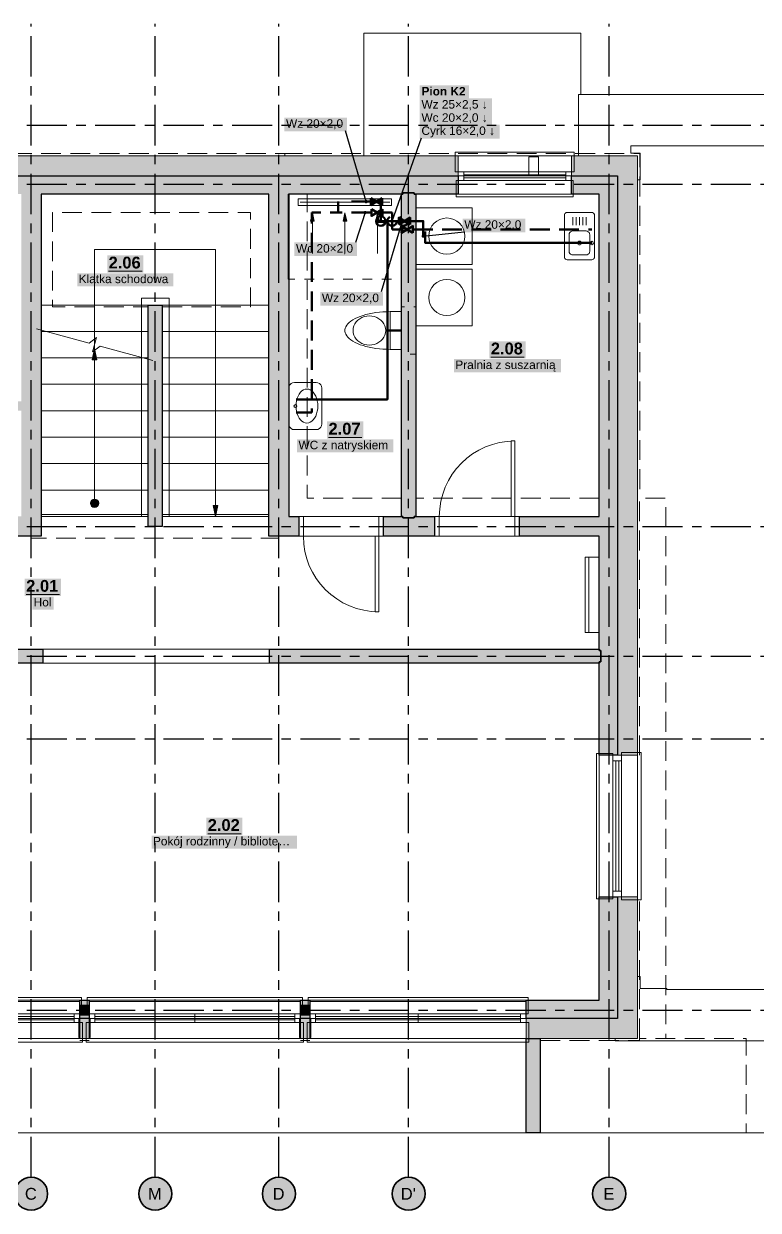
# Model space of a CAD drawing. Header units: metres. Extents: x -3.2 to 60.6, y -2.1 to 10.4.
# Drawn here: x 5.8 to 13.58, y -2.12 to 10.45 of the extents above; entities that cross this region are included whole.
import ezdxf

# ---------------------------------------------------------------- set-up
doc = ezdxf.new("R2010")
doc.units = ezdxf.units.M
for name, pattern in [('KRESKOWA', [5.25, 4.2, -1.05]), ('KRESKOWA_DROBNA', [3.15, 2.1, -1.05]), ('PUNKTOWA', [10.5, 8.4, -1.05, 0, -1.05]), ('PUNKTOWA_KROTKA', [6.3, 4.2, -1.05, 0, -1.05])]:
    doc.linetypes.add(name, pattern=pattern)
doc.layers.add('A-MASKA', color=7, linetype='Continuous', lineweight=18)
doc.layers.add('S-OPISY', color=2, linetype='Continuous', lineweight=25)
for name, color, linetype, lineweight, true_color in [('I-OSIE', 8, 'PUNKTOWA', 18, 0x7a7a7a), ('I-PODKLAD', 8, 'Continuous', 18, 0x9a9a9a), ('I-PODKLAD-SCIANY', 8, 'Continuous', 25, 0x6e6e6e), ('I-PODKLAD-WYPELN', 254, 'Continuous', 18, 0xe6e6e6), ('I-POMIESZCZENIA', 8, 'Continuous', 25, 0x4a4a4a), ('S-CWU', 1, 'KRESKOWA', 35, 0xd00000), ('S-CYRK', 6, 'PUNKTOWA_KROTKA', 25, 0xb000b0), ('S-URZADZENIA', 2, 'Continuous', 35, 0x303030), ('S-WODA', 5, 'Continuous', 35, 0x0050c8)]:
    doc.layers.add(name, color=color, linetype=linetype, lineweight=lineweight, true_color=true_color)
doc.styles.add('PL_ARIAL', font='arial.ttf')
doc.styles.add('PL_ARIAL_B', font='arialbd.ttf')

msp = doc.modelspace()

# ---------------------------------------------------------------- hatches: boundary and pattern name
at = {"layer": 'A-MASKA', "true_color": 0xffffff}
for points in [[(9.993, 9.653), (10.515, 9.653), (10.515, 9.798), (9.993, 9.798)], [(9.993, 9.513), (10.759, 9.513), (10.759, 9.658), (9.993, 9.658)], [(8.559, 9.31), (9.223, 9.31), (9.223, 9.455), (8.559, 9.455)], [(9.993, 9.374), (10.759, 9.374), (10.759, 9.519), (9.993, 9.519)], [(9.993, 9.234), (10.839, 9.234), (10.839, 9.379), (9.993, 9.379)], [(10.447, 8.241), (11.111, 8.241), (11.111, 8.386), (10.447, 8.386)], [(8.665, 7.988), (9.329, 7.988), (9.329, 8.133), (8.665, 8.133)], [(6.681, 7.814), (7.065, 7.814), (7.065, 7.997), (6.681, 7.997)], [(6.364, 7.668), (7.382, 7.668), (7.382, 7.807), (6.364, 7.807)], [(8.939, 7.463), (9.603, 7.463), (9.603, 7.608), (8.939, 7.608)], [(10.731, 6.904), (11.114, 6.904), (11.114, 7.087), (10.731, 7.087)], [(10.355, 6.758), (11.49, 6.758), (11.49, 6.897), (10.355, 6.897)], [(9.011, 6.054), (9.394, 6.054), (9.394, 6.237), (9.011, 6.237)], [(8.693, 5.908), (9.712, 5.908), (9.712, 6.048), (8.693, 6.048)], [(5.808, 4.389), (6.192, 4.389), (6.192, 4.572), (5.808, 4.572)], [(5.887, 4.243), (6.113, 4.243), (6.113, 4.382), (5.887, 4.382)], [(7.731, 1.857), (8.114, 1.857), (8.114, 2.039), (7.731, 2.039)], [(7.151, 1.71), (8.694, 1.71), (8.694, 1.85), (7.151, 1.85)]]:
    msp.add_hatch(color=7, dxfattribs=at).paths.add_polyline_path(points)
at = {"layer": 'I-OSIE', "true_color": 0xffffff}
for points in [[(6.05, -1.945), (6.049, -1.922), (6.044, -1.9), (6.037, -1.878), (6.027, -1.858), (6.014, -1.838), (5.999, -1.821), (5.982, -1.806), (5.962, -1.793), (5.942, -1.783), (5.92, -1.776), (5.898, -1.771), (5.875, -1.77), (5.852, -1.771), (5.83, -1.776), (5.808, -1.783), (5.787, -1.793), (5.768, -1.806), (5.751, -1.821), (5.736, -1.838), (5.723, -1.858), (5.713, -1.878), (5.706, -1.9), (5.701, -1.922), (5.7, -1.945), (5.701, -1.968), (5.706, -1.99), (5.713, -2.012), (5.723, -2.033), (5.736, -2.052), (5.751, -2.069), (5.768, -2.084), (5.787, -2.097), (5.808, -2.107), (5.83, -2.114), (5.852, -2.119), (5.875, -2.12), (5.898, -2.119), (5.92, -2.114), (5.942, -2.107), (5.962, -2.097), (5.982, -2.084), (5.999, -2.069), (6.014, -2.052), (6.027, -2.033), (6.037, -2.012), (6.044, -1.99), (6.049, -1.968)], [(7.365, -1.945), (7.364, -1.922), (7.359, -1.9), (7.352, -1.878), (7.342, -1.858), (7.329, -1.838), (7.314, -1.821), (7.297, -1.806), (7.277, -1.793), (7.257, -1.783), (7.235, -1.776), (7.213, -1.771), (7.19, -1.77), (7.167, -1.771), (7.145, -1.776), (7.123, -1.783), (7.103, -1.793), (7.083, -1.806), (7.066, -1.821), (7.051, -1.838), (7.038, -1.858), (7.028, -1.878), (7.021, -1.9), (7.016, -1.922), (7.015, -1.945), (7.016, -1.968), (7.021, -1.99), (7.028, -2.012), (7.038, -2.033), (7.051, -2.052), (7.066, -2.069), (7.083, -2.084), (7.103, -2.097), (7.123, -2.107), (7.145, -2.114), (7.167, -2.119), (7.19, -2.12), (7.213, -2.119), (7.235, -2.114), (7.257, -2.107), (7.277, -2.097), (7.297, -2.084), (7.314, -2.069), (7.329, -2.052), (7.342, -2.033), (7.352, -2.012), (7.359, -1.99), (7.364, -1.968)], [(8.675, -1.945), (8.674, -1.922), (8.669, -1.9), (8.662, -1.878), (8.652, -1.858), (8.639, -1.838), (8.624, -1.821), (8.607, -1.806), (8.588, -1.793), (8.567, -1.783), (8.545, -1.776), (8.523, -1.771), (8.5, -1.77), (8.477, -1.771), (8.455, -1.776), (8.433, -1.783), (8.412, -1.793), (8.393, -1.806), (8.376, -1.821), (8.361, -1.838), (8.348, -1.858), (8.338, -1.878), (8.331, -1.9), (8.326, -1.922), (8.325, -1.945), (8.326, -1.968), (8.331, -1.99), (8.338, -2.012), (8.348, -2.033), (8.361, -2.052), (8.376, -2.069), (8.393, -2.084), (8.412, -2.097), (8.433, -2.107), (8.455, -2.114), (8.477, -2.119), (8.5, -2.12), (8.523, -2.119), (8.545, -2.114), (8.567, -2.107), (8.588, -2.097), (8.607, -2.084), (8.624, -2.069), (8.639, -2.052), (8.652, -2.033), (8.662, -2.012), (8.669, -1.99), (8.674, -1.968)], [(10.05, -1.945), (10.049, -1.922), (10.044, -1.9), (10.037, -1.878), (10.027, -1.858), (10.014, -1.838), (9.999, -1.821), (9.982, -1.806), (9.963, -1.793), (9.942, -1.783), (9.92, -1.776), (9.898, -1.771), (9.875, -1.77), (9.852, -1.771), (9.83, -1.776), (9.808, -1.783), (9.787, -1.793), (9.768, -1.806), (9.751, -1.821), (9.736, -1.838), (9.723, -1.858), (9.713, -1.878), (9.706, -1.9), (9.701, -1.922), (9.7, -1.945), (9.701, -1.968), (9.706, -1.99), (9.713, -2.012), (9.723, -2.033), (9.736, -2.052), (9.751, -2.069), (9.768, -2.084), (9.787, -2.097), (9.808, -2.107), (9.83, -2.114), (9.852, -2.119), (9.875, -2.12), (9.898, -2.119), (9.92, -2.114), (9.942, -2.107), (9.963, -2.097), (9.982, -2.084), (9.999, -2.069), (10.014, -2.052), (10.027, -2.033), (10.037, -2.012), (10.044, -1.99), (10.049, -1.968)], [(12.175, -1.945), (12.174, -1.922), (12.169, -1.9), (12.162, -1.878), (12.152, -1.858), (12.139, -1.838), (12.124, -1.821), (12.107, -1.806), (12.088, -1.793), (12.067, -1.783), (12.045, -1.776), (12.023, -1.771), (12, -1.77), (11.977, -1.771), (11.955, -1.776), (11.933, -1.783), (11.912, -1.793), (11.893, -1.806), (11.876, -1.821), (11.861, -1.838), (11.848, -1.858), (11.838, -1.878), (11.831, -1.9), (11.826, -1.922), (11.825, -1.945), (11.826, -1.968), (11.831, -1.99), (11.838, -2.012), (11.848, -2.033), (11.861, -2.052), (11.876, -2.069), (11.893, -2.084), (11.912, -2.097), (11.933, -2.107), (11.955, -2.114), (11.977, -2.119), (12, -2.12), (12.023, -2.119), (12.045, -2.114), (12.067, -2.107), (12.088, -2.097), (12.107, -2.084), (12.124, -2.069), (12.139, -2.052), (12.152, -2.033), (12.162, -2.012), (12.169, -1.99), (12.174, -1.968)]]:
    msp.add_hatch(color=7, dxfattribs=at).paths.add_polyline_path(points)
at = {"layer": 'I-PODKLAD-WYPELN', "true_color": 0xe4e4e4}
h = msp.add_hatch(color=7, dxfattribs=at)
h.paths.add_polyline_path([(5.27, 6.45), (5.77, 6.45), (5.77, 8.645), (5.77, 8.645), (5.77, 8.645), (5.77, 8.645), (5.77, 8.645), (5.2, 8.645), (5.2, 8.645), (5.2, 8.645), (5.2, 8.84), (5.2, 8.84), (5.2, 8.84), (5.2, 8.84), (5.2, 9.05), (10.4, 9.05), (10.4, 8.84), (10.4, 8.84), (10.4, 8.84), (10.4, 8.84), (10.4, 8.645), (10.4, 8.645), (10.4, 8.645), (9.95, 8.645), (9.95, 5.23), (10.15, 5.23), (10.15, 5.23), (10.15, 5.23), (10.15, 5.23), (10.15, 5.23), (10.15, 5.035), (10.15, 5.035), (10.15, 5.035), (10.15, 5.02), (10.15, 5.02), (10.15, 5.02), (9.61, 5.02), (9.61, 5.02), (9.61, 5.02), (9.61, 5.035), (9.61, 5.035), (9.61, 5.035), (9.61, 5.035), (9.61, 5.23), (9.61, 5.23), (9.61, 5.23), (9.61, 5.23), (9.61, 5.23), (9.8, 5.23), (9.8, 8.645), (8.605, 8.645), (8.605, 5.23), (8.598, 5.223), (8.605, 5.23), (8.605, 5.23), (8.605, 5.23), (8.605, 5.23), (8.605, 5.23), (8.71, 5.23), (8.71, 5.23), (8.71, 5.23), (8.71, 5.23), (8.71, 5.23), (8.71, 5.035), (8.71, 5.035), (8.71, 5.035), (8.71, 5.02), (8.71, 5.02), (8.71, 5.02), (8.395, 5.02), (8.395, 5.02), (8.395, 5.02), (8.395, 5.02), (8.395, 8.645), (5.98, 8.645), (5.98, 8.645), (5.98, 8.645), (5.98, 5.02), (5.98, 5.02), (5.98, 5.02), (5.98, 5.02), (5.98, 5.02), (5.1, 5.02), (5.1, 5.02), (5.1, 5.02), (5.1, 5.035), (5.1, 5.035), (5.1, 5.035), (5.1, 5.035), (5.1, 5.23), (5.1, 5.23), (5.1, 5.23), (5.1, 5.23), (5.1, 5.23), (5.27, 5.23)])
h.paths.add_polyline_path([(5.77, 5.23), (5.77, 5.23), (5.77, 5.23), (5.77, 5.23), (5.77, 5.23), (5.77, 6.35), (5.37, 6.35), (5.37, 5.23), (5.77, 5.23), (5.77, 5.23), (5.77, 5.23), (5.77, 5.23)], flags=0)
h.paths.add_polyline_path([(8.59, 5.215), (8.59, 5.215), (8.59, 5.215), (8.59, 5.215), (8.59, 5.215)], flags=0)
h = msp.add_hatch(color=7, dxfattribs=at)
h.paths.add_polyline_path([(11.895, 5.02), (11.895, 5.02), (11.05, 5.02), (11.05, 5.02), (11.05, 5.02), (11.05, 5.035), (11.05, 5.035), (11.05, 5.035), (11.05, 5.035), (11.05, 5.23), (11.05, 5.23), (11.05, 5.23), (11.05, 5.23), (11.05, 5.23), (11.895, 5.23), (11.895, 5.23), (11.895, 5.23), (11.895, 5.23), (11.895, 5.23), (11.895, 8.645), (11.895, 8.645), (11.895, 8.645), (11.895, 8.645), (11.895, 8.645), (11.6, 8.645), (11.6, 8.645), (11.6, 8.645), (11.6, 8.84), (11.6, 8.84), (11.6, 8.84), (11.6, 8.84), (11.6, 9.05), (12.3, 9.05), (12.3, 2.7), (12.09, 2.7), (12.09, 2.7), (12.09, 2.7), (12.09, 2.7), (11.895, 2.7), (11.895, 2.7), (11.895, 2.7), (11.895, 3.675), (8.4, 3.675), (8.4, 3.69), (8.4, 3.825), (11.895, 3.825), (11.895, 5.02)])
h.paths.add_polyline_path([(11.895, 3.81), (11.895, 3.81), (11.895, 3.81), (11.895, 3.81)], flags=0)
h.paths.add_polyline_path([(11.895, 3.69), (11.895, 3.69), (11.895, 3.69), (11.895, 3.69)], flags=0)
h.paths.add_polyline_path([(12.09, 8.66), (12.09, 8.66), (12.09, 8.66), (12.09, 8.66), (12.09, 8.66)], flags=0)
h.paths.add_polyline_path([(12.09, 8.84), (12.09, 8.84), (12.09, 8.84), (12.09, 8.84)], flags=0)
at = {"layer": 'I-PODKLAD-WYPELN', "true_color": 0xcfcfcf}
for points in [[(8.855, 8.445), (8.874, 8.357), (8.836, 8.357)], [(9.2, 8.445), (9.219, 8.357), (9.181, 8.357)], [(9.545, 8.445), (9.564, 8.357), (9.526, 8.357)], [(6.548, 7.008), (6.572, 6.891), (6.523, 6.891)], [(7.83, 5.23), (7.805, 5.347), (7.855, 5.347)], [(6.49, -0.05), (6.39, -0.05), (6.39, 0.05), (6.49, 0.05)], [(8.73, -0.05), (8.73, 0.05), (8.83, 0.05), (8.83, -0.05)]]:
    msp.add_hatch(color=7, dxfattribs=at).paths.add_polyline_path(points)
at = {"layer": 'I-PODKLAD-WYPELN', "true_color": 0xe4e4e4}
for points in [[(7.265, 7.47), (7.265, 5.125), (7.115, 5.125), (7.115, 7.47)], [(6.39, -0.3), (6.39, -0.3), (6.39, -0.3), (6.39, -0.09), (6.39, -0.09), (6.39, -0.09), (6.39, -0.09), (6.39, -0.09), (6.39, -0.05), (6.39, -0.05), (6.39, -0.05), (6.39, -0.05), (6.39, 0.05), (6.39, 0.05), (6.39, 0.05), (6.39, 0.05), (6.39, 0.105), (6.39, 0.105), (6.39, 0.105), (6.49, 0.105), (6.49, 0.105), (6.49, 0.105), (6.49, 0.05), (6.49, 0.05), (6.49, 0.05), (6.49, 0.05), (6.49, -0.05), (6.49, -0.05), (6.49, -0.05), (6.49, -0.05), (6.49, -0.09), (6.49, -0.09), (6.49, -0.09), (6.49, -0.09), (6.49, -0.09), (6.49, -0.3), (6.49, -0.3), (6.49, -0.3)], [(8.73, 0.05), (8.73, 0.105), (8.73, 0.105), (8.73, 0.105), (8.83, 0.105), (8.83, 0.105), (8.83, 0.105), (8.83, 0.05), (8.83, 0.05), (8.83, 0.05), (8.83, 0.05), (8.83, -0.05), (8.83, -0.05), (8.83, -0.05), (8.83, -0.05), (8.83, -0.09), (8.83, -0.09), (8.83, -0.09), (8.83, -0.09), (8.83, -0.09), (8.83, -0.3), (8.83, -0.3), (8.83, -0.3), (8.73, -0.3), (8.73, -0.3), (8.73, -0.3), (8.73, -0.09), (8.73, -0.09), (8.73, -0.09), (8.73, -0.09), (8.73, -0.09), (8.73, -0.05), (8.73, -0.05), (8.73, -0.05), (8.73, -0.05), (8.73, 0.05), (8.73, 0.05), (8.73, 0.05)]]:
    msp.add_hatch(color=7, dxfattribs=at).paths.add_polyline_path(points)
at = {"layer": 'I-PODKLAD-WYPELN', "true_color": 0xffffff}
msp.add_hatch(color=7, dxfattribs=at).paths.add_polyline_path([(6.593, 5.37), (6.592, 5.366), (6.592, 5.361), (6.591, 5.357), (6.589, 5.353), (6.587, 5.349), (6.585, 5.345), (6.582, 5.341), (6.579, 5.338), (6.576, 5.335), (6.573, 5.333), (6.569, 5.33), (6.565, 5.328), (6.561, 5.327), (6.556, 5.326), (6.552, 5.325), (6.548, 5.325), (6.543, 5.325), (6.539, 5.326), (6.534, 5.327), (6.53, 5.328), (6.526, 5.33), (6.522, 5.333), (6.519, 5.335), (6.516, 5.338), (6.513, 5.341), (6.51, 5.345), (6.508, 5.349), (6.506, 5.353), (6.504, 5.357), (6.503, 5.361), (6.503, 5.366), (6.503, 5.37), (6.503, 5.374), (6.503, 5.379), (6.504, 5.383), (6.506, 5.387), (6.508, 5.391), (6.51, 5.395), (6.513, 5.399), (6.516, 5.402), (6.519, 5.405), (6.522, 5.407), (6.526, 5.41), (6.53, 5.412), (6.534, 5.413), (6.539, 5.414), (6.543, 5.415), (6.548, 5.415), (6.552, 5.415), (6.556, 5.414), (6.561, 5.413), (6.565, 5.412), (6.569, 5.41), (6.573, 5.407), (6.576, 5.405), (6.579, 5.402), (6.582, 5.399), (6.585, 5.395), (6.587, 5.391), (6.589, 5.387), (6.591, 5.383), (6.592, 5.379), (6.592, 5.374)])
at = {"layer": 'I-PODKLAD-WYPELN', "true_color": 0xe4e4e4}
h = msp.add_hatch(color=7, dxfattribs=at)
h.paths.add_polyline_path([(-0.3, 1), (-0.3, 1), (-0.09, 1), (-0.09, 1), (-0.09, 1), (-0.09, 1), (-0.09, 1), (0.105, 1), (0.105, 1), (0.105, 1), (0.105, 0.105), (0.105, 0.105), (0.105, 0.105), (0.105, 0.105), (0.105, 0.105), (3.8, 0.105), (3.8, 0.105), (3.8, 0.105), (3.8, 0.105), (3.8, 0.105), (3.8, 3.675), (3.8, 3.675), (3.8, 3.675), (3.8, 3.675), (3.8, 3.675), (3.5, 3.675), (3.5, 3.69), (3.5, 3.825), (6, 3.825), (6, 3.69), (6, 3.675), (3.95, 3.675), (3.95, 3.675), (3.95, 3.675), (3.95, 0.105), (3.95, 0.105), (3.95, 0.105), (4.1, 0.105), (4.1, 0.105), (4.1, 0.105), (4.1, -0.09), (4.1, -0.09), (4.1, -0.09), (4.1, -0.09), (4.1, -0.09), (4.1, -0.3), (4.1, -0.3), (4.1, -0.3), (4.1, -0.3), (4.1, -0.32), (4.1, -1.3), (3.95, -1.3), (3.95, -0.3), (-0.3, -0.3), (-0.3, -0.3), (-0.3, -0.3), (-0.3, -0.3), (-0.3, -0.3), (-0.3, 1)])
h.paths.add_polyline_path([(3.815, 3.69), (3.815, 3.69), (3.815, 3.69), (3.815, 3.69), (3.815, 3.69), (3.815, 3.69)], flags=0)
h.paths.add_polyline_path([(3.935, 3.69), (3.935, 3.69), (3.935, 3.69), (3.935, 3.69), (3.935, 3.69), (3.935, 3.69)], flags=0)
h.paths.add_polyline_path([(-0.09, -0.09), (-0.09, -0.09), (-0.09, -0.09), (-0.09, -0.09), (-0.09, -0.09), (-0.09, -0.09)], flags=0)
h.paths.add_polyline_path([(-0.09, 0.09), (-0.09, 0.09), (-0.09, 0.09), (-0.09, 0.09), (-0.09, 0.09)], flags=0)
h = msp.add_hatch(color=7, dxfattribs=at)
h.paths.add_polyline_path([(11.12, -0.09), (11.12, -0.09), (11.12, -0.09), (11.12, -0.09), (11.12, -0.09), (11.12, 0.105), (11.12, 0.105), (11.12, 0.105), (11.895, 0.105), (11.895, 0.105), (11.895, 0.105), (11.895, 0.105), (11.895, 0.105), (11.895, 0.105), (11.895, 1.2), (11.895, 1.2), (11.895, 1.2), (12.09, 1.2), (12.09, 1.2), (12.09, 1.2), (12.09, 1.2), (12.3, 1.2), (12.3, -0.3), (12.3, -0.3), (12.3, -0.3), (12.3, -0.3), (11.27, -0.3), (11.27, -1.3), (11.12, -1.3), (11.12, -0.32), (11.12, -0.32), (11.12, -0.3), (11.12, -0.3), (11.12, -0.3), (11.12, -0.3)])
h.paths.add_polyline_path([(12.09, -0.09), (12.09, -0.09), (12.09, -0.09), (12.09, -0.09), (12.09, -0.09), (12.09, -0.09)], flags=0)
h.paths.add_polyline_path([(12.09, 0.09), (12.09, 0.09), (12.09, 0.09), (12.09, 0.09), (12.09, 0.09)], flags=0)
at = {"layer": 'S-CWU', "true_color": 0x000000}
msp.add_hatch(color=7, dxfattribs=at).paths.add_polyline_path([(9.717, 8.36), (9.717, 8.365), (9.715, 8.369), (9.712, 8.372), (9.709, 8.375), (9.705, 8.377), (9.7, 8.377), (9.695, 8.377), (9.691, 8.375), (9.688, 8.372), (9.685, 8.369), (9.683, 8.365), (9.682, 8.36), (9.683, 8.355), (9.685, 8.351), (9.688, 8.348), (9.691, 8.345), (9.695, 8.343), (9.7, 8.342), (9.705, 8.343), (9.709, 8.345), (9.712, 8.348), (9.715, 8.351), (9.717, 8.355)])
at = {"layer": 'S-CYRK', "true_color": 0x000000}
msp.add_hatch(color=7, dxfattribs=at).paths.add_polyline_path([(9.837, 8.36), (9.837, 8.365), (9.835, 8.369), (9.832, 8.372), (9.829, 8.375), (9.825, 8.377), (9.82, 8.377), (9.815, 8.377), (9.811, 8.375), (9.808, 8.372), (9.805, 8.369), (9.803, 8.365), (9.802, 8.36), (9.803, 8.355), (9.805, 8.351), (9.808, 8.348), (9.811, 8.345), (9.815, 8.343), (9.82, 8.342), (9.825, 8.343), (9.829, 8.345), (9.832, 8.348), (9.835, 8.351), (9.837, 8.355)])
at = {"layer": 'S-OPISY', "true_color": 0x000000}
for points in [[(9.443, 8.565), (9.442, 8.57), (9.44, 8.574), (9.437, 8.577), (9.434, 8.58), (9.43, 8.582), (9.425, 8.582), (9.42, 8.582), (9.416, 8.58), (9.413, 8.577), (9.41, 8.574), (9.408, 8.57), (9.408, 8.565), (9.408, 8.56), (9.41, 8.556), (9.413, 8.553), (9.416, 8.55), (9.42, 8.548), (9.425, 8.547), (9.43, 8.548), (9.434, 8.55), (9.437, 8.553), (9.44, 8.556), (9.442, 8.56)], [(9.432, 8.45), (9.432, 8.455), (9.43, 8.459), (9.427, 8.462), (9.424, 8.465), (9.42, 8.467), (9.415, 8.467), (9.41, 8.467), (9.406, 8.465), (9.403, 8.462), (9.4, 8.459), (9.398, 8.455), (9.397, 8.45), (9.398, 8.445), (9.4, 8.441), (9.403, 8.438), (9.406, 8.435), (9.41, 8.433), (9.415, 8.432), (9.42, 8.433), (9.424, 8.435), (9.427, 8.438), (9.43, 8.441), (9.432, 8.445)], [(9.717, 8.36), (9.717, 8.365), (9.715, 8.369), (9.712, 8.372), (9.709, 8.375), (9.705, 8.377), (9.7, 8.377), (9.695, 8.377), (9.691, 8.375), (9.688, 8.372), (9.685, 8.369), (9.683, 8.365), (9.682, 8.36), (9.683, 8.355), (9.685, 8.351), (9.688, 8.348), (9.691, 8.345), (9.695, 8.343), (9.7, 8.342), (9.705, 8.343), (9.709, 8.345), (9.712, 8.348), (9.715, 8.351), (9.717, 8.355)], [(9.822, 8.36), (9.822, 8.365), (9.82, 8.369), (9.817, 8.372), (9.814, 8.375), (9.81, 8.377), (9.805, 8.377), (9.8, 8.377), (9.796, 8.375), (9.793, 8.372), (9.79, 8.369), (9.788, 8.365), (9.787, 8.36), (9.788, 8.355), (9.79, 8.351), (9.793, 8.348), (9.796, 8.345), (9.8, 8.343), (9.805, 8.342), (9.81, 8.343), (9.814, 8.345), (9.817, 8.348), (9.82, 8.351), (9.822, 8.355)], [(10.047, 8.2), (10.047, 8.205), (10.045, 8.209), (10.042, 8.212), (10.039, 8.215), (10.035, 8.217), (10.03, 8.217), (10.025, 8.217), (10.021, 8.215), (10.018, 8.212), (10.015, 8.209), (10.013, 8.205), (10.012, 8.2), (10.013, 8.195), (10.015, 8.191), (10.018, 8.188), (10.021, 8.185), (10.025, 8.183), (10.03, 8.182), (10.035, 8.183), (10.039, 8.185), (10.042, 8.188), (10.045, 8.191), (10.047, 8.195)]]:
    msp.add_hatch(color=7, dxfattribs=at).paths.add_polyline_path(points)
at = {"layer": 'S-URZADZENIA', "true_color": 0x000000}
for points in [[(9.552, 8.565), (9.551, 8.571), (9.547, 8.577), (9.541, 8.581), (9.535, 8.582), (9.529, 8.581), (9.523, 8.577), (9.519, 8.571), (9.518, 8.565), (9.519, 8.559), (9.523, 8.553), (9.529, 8.549), (9.535, 8.548), (9.541, 8.549), (9.547, 8.553), (9.551, 8.559)], [(9.557, 8.45), (9.556, 8.456), (9.552, 8.462), (9.546, 8.466), (9.54, 8.467), (9.534, 8.466), (9.528, 8.462), (9.524, 8.456), (9.523, 8.45), (9.524, 8.444), (9.528, 8.438), (9.534, 8.434), (9.54, 8.433), (9.546, 8.434), (9.552, 8.438), (9.556, 8.444)], [(9.847, 8.36), (9.846, 8.366), (9.842, 8.372), (9.836, 8.376), (9.83, 8.377), (9.824, 8.376), (9.818, 8.372), (9.814, 8.366), (9.813, 8.36), (9.814, 8.354), (9.818, 8.348), (9.824, 8.344), (9.83, 8.343), (9.836, 8.344), (9.842, 8.348), (9.846, 8.354)], [(9.877, 8.27), (9.876, 8.276), (9.872, 8.282), (9.866, 8.286), (9.86, 8.287), (9.854, 8.286), (9.848, 8.282), (9.844, 8.276), (9.843, 8.27), (9.844, 8.264), (9.848, 8.258), (9.854, 8.254), (9.86, 8.253), (9.866, 8.254), (9.872, 8.258), (9.876, 8.264)]]:
    msp.add_hatch(color=7, dxfattribs=at).paths.add_polyline_path(points)
at = {"layer": 'S-WODA', "true_color": 0x000000}
msp.add_hatch(color=7, dxfattribs=at).paths.add_polyline_path([(9.598, 8.36), (9.597, 8.365), (9.595, 8.369), (9.592, 8.372), (9.589, 8.375), (9.585, 8.377), (9.58, 8.377), (9.575, 8.377), (9.571, 8.375), (9.568, 8.372), (9.565, 8.369), (9.563, 8.365), (9.562, 8.36), (9.563, 8.355), (9.565, 8.351), (9.568, 8.348), (9.571, 8.345), (9.575, 8.343), (9.58, 8.342), (9.585, 8.343), (9.589, 8.345), (9.592, 8.348), (9.595, 8.351), (9.597, 8.355)])

# ---------------------------------------------------------------- linework, layer by layer
at = {"layer": 'I-OSIE', "linetype": 'PUNKTOWA', "lineweight": 25, "ltscale": 0.051044, "flags": 128}
for points in [[(5.875, -1.77), (5.875, 10.45)], [(7.19, -1.77), (7.19, 10.45)], [(8.5, -1.77), (8.5, 10.45)], [(9.875, -1.77), (9.875, 10.45)], [(12, -1.77), (12, 10.45)]]:
    msp.add_lwpolyline(points, dxfattribs=at)
at = {"layer": 'I-OSIE', "linetype": 'PUNKTOWA', "lineweight": 25, "ltscale": 0.050584, "flags": 128}
for points in [[(-2.87, 9.375), (18.8, 9.375)], [(-2.87, 8.75), (18.8, 8.75)], [(-2.87, 5.125), (18.8, 5.125)], [(-2.87, 3.75), (18.8, 3.75)], [(-2.87, 2.875), (18.8, 2.875)], [(-2.87, 0), (18.8, 0)]]:
    msp.add_lwpolyline(points, dxfattribs=at)
at = {"layer": 'I-OSIE', "linetype": 'Continuous', "lineweight": 35, "ltscale": 0.05}
for centre in [(5.875, -1.945), (7.19, -1.945), (8.5, -1.945), (9.875, -1.945), (12, -1.945)]:
    msp.add_circle(centre, 0.175, dxfattribs=at)
at = {"layer": 'I-PODKLAD', "lineweight": 13, "ltscale": 0.05}
for points in [[(9.4, 9.05), (9.4, 10.35), (11.7, 10.35), (11.7, 9.7)], [(11.675, 9.05), (11.675, 9.7), (18.7, 9.7), (18.7, -0.325), (12.065, -0.325), (12.065, -0.3)], [(12.3, 0.355), (12.33, 0.355), (12.33, 0.23), (12.61, 0.23), (12.61, 0.22), (18.155, 0.22), (18.155, 9.155), (12.23, 9.155), (12.23, 9.08), (12.33, 9.08), (12.33, 8.795), (12.3, 8.795)], [(11.6, 9.05), (10.4, 9.05)], [(11.15, 8.84), (11.15, 9.04), (11.25, 9.04), (11.25, 8.84), (11.15, 8.84)], [(10.4, 8.84), (11.149, 8.84)], [(11.251, 8.84), (11.6, 8.84)], [(10.4, 8.645), (11.6, 8.645)], [(6.548, 6.91), (6.548, 7.47), (6.548, 8.057), (7.83, 8.057), (7.83, 7.47), (7.83, 5.23)], [(5.98, 7.47), (7.115, 7.47)], [(7.044, 7.47), (7.044, 7.541)], [(7.044, 7.541), (7.336, 7.541)], [(7.044, 5.23), (7.044, 7.47)], [(8.395, 7.47), (7.265, 7.47)], [(7.336, 7.541), (7.336, 7.47)], [(7.336, 7.47), (7.336, 5.23)], [(7.163, 6.883), (6.605, 7.034), (6.527, 6.975), (6.568, 7.125), (6.49, 7.066), (5.932, 7.217)], [(5.98, 7.19), (7.115, 7.19)], [(8.395, 7.19), (7.265, 7.19)], [(6.548, 5.37), (6.548, 7.008)], [(7.115, 6.91), (5.98, 6.91)], [(8.395, 6.91), (7.265, 6.91)], [(7.044, 5.27), (7.044, 6.71)], [(5.98, 6.63), (7.115, 6.63)], [(8.395, 6.63), (7.265, 6.63)], [(5.98, 6.35), (7.115, 6.35)], [(8.395, 6.35), (7.265, 6.35)], [(5.98, 6.07), (7.115, 6.07)], [(8.395, 6.07), (7.265, 6.07)], [(5.98, 5.79), (7.115, 5.79)], [(8.395, 5.79), (7.265, 5.79)], [(5.98, 5.51), (7.115, 5.51)], [(8.395, 5.51), (7.265, 5.51)], [(5.981, 5.25), (7.114, 5.25)], [(5.981, 5.23), (7.114, 5.23)], [(5.98, 5.23), (7.115, 5.23)], [(7.044, 5.23), (7.044, 5.27)], [(7.266, 5.25), (8.395, 5.25)], [(7.266, 5.23), (8.395, 5.23)], [(9.61, 5.23), (8.71, 5.23)], [(11.05, 5.23), (10.15, 5.23)], [(8.71, 5.02), (9.61, 5.02)], [(10.15, 5.02), (11.05, 5.02)], [(8.399, 3.825), (6, 3.825)], [(6, 3.675), (8.399, 3.675)], [(11.895, 2.7), (11.895, 1.2)], [(12.3, 1.2), (12.3, 2.7)], [(6.389, 0.105), (4.101, 0.105)], [(4.101, 0.09), (6.389, 0.09)], [(8.729, 0.105), (6.49, 0.105)], [(6.49, 0.09), (8.729, 0.09)], [(11.12, 0.105), (8.831, 0.105)], [(8.831, 0.09), (11.12, 0.09)], [(6.389, -0.09), (4.101, -0.09)], [(6.389, -0.29), (6.38, -0.29), (6.38, -0.09)], [(8.729, -0.09), (6.49, -0.09)], [(6.5, -0.09), (6.5, -0.29), (6.49, -0.29)], [(8.729, -0.29), (8.72, -0.29), (8.72, -0.09)], [(11.12, -0.09), (8.831, -0.09)], [(8.84, -0.09), (8.84, -0.29), (8.831, -0.29)], [(4.101, -0.3), (6.389, -0.3)], [(6.49, -0.3), (8.729, -0.3)], [(8.831, -0.3), (11.12, -0.3)], [(18.675, -0.326), (18.675, -1.3), (12.6, -1.3), (11.271, -1.3)], [(11.12, -1.3), (4.101, -1.3)]]:
    msp.add_lwpolyline(points, dxfattribs=at)
at = {"layer": 'I-PODKLAD', "linetype": 'KRESKOWA', "lineweight": 13, "ltscale": 0.05, "flags": 128}
for points in [[(3.811, 9.075), (8.565, 9.075)], [(8.565, 9.05), (8.565, 9.075), (12.325, 9.075), (12.325, 5.426)], [(9.8, 5.425), (8.8, 5.425), (8.8, 8.645)], [(7.266, 7.45), (8.2, 7.45), (8.2, 8.45), (6.1, 8.45), (6.1, 7.45), (7.114, 7.45)], [(7.044, 7.47), (7.044, 7.541)], [(7.044, 7.541), (7.336, 7.541)], [(7.044, 6.71), (7.044, 7.47)], [(7.336, 7.541), (7.336, 7.47)], [(7.336, 7.47), (7.336, 5.23)], [(11.895, 5.425), (9.95, 5.425)], [(12.32, 2.7), (12.32, 5.425), (12.6, 5.425), (12.6, -0.299)], [(5.981, 5.25), (7.114, 5.25)], [(7.266, 5.25), (8.395, 5.25)], [(8.5, 5.019), (8.5, 5), (5.875, 5)], [(6, 3.825), (8.4, 3.825)], [(6, 3.675), (8.4, 3.675)], [(12.32, -0.299), (12.32, 1.2)], [(6.391, -0.32), (6.489, -0.32)], [(8.73, -0.32), (8.829, -0.32)], [(11.271, -0.32), (12.32, -0.32), (12.32, -0.3), (13.45, -0.3), (13.45, -1.3), (11.271, -1.3)], [(11.12, -1.3), (4.101, -1.3)]]:
    msp.add_lwpolyline(points, dxfattribs=at)
at = {"layer": 'I-PODKLAD', "lineweight": 18, "ltscale": 0.05}
for points in [[(11.63, 8.88), (10.37, 8.88), (10.37, 9.09), (11.63, 9.09)], [(11.6, 8.79), (10.4, 8.79), (10.4, 8.88), (11.6, 8.88)], [(11.62, 8.79), (10.38, 8.79), (10.38, 8.615), (11.62, 8.615)], [(8.61, 8.645), (8.6, 8.645), (8.6, 7.745), (8.61, 7.745)], [(9.695, 8.595), (8.705, 8.595), (8.705, 8.525), (9.695, 8.525)], [(8.855, 8.445), (8.874, 8.357), (8.836, 8.357)], [(9.2, 8.445), (9.219, 8.357), (9.181, 8.357)], [(9.545, 8.445), (9.564, 8.357), (9.526, 8.357)], [(9.95, 8.5), (9.95, 7.9), (10.55, 7.9), (10.55, 8.5)], [(11.845, 8.42), (11.844, 8.429), (11.839, 8.438), (11.833, 8.444), (11.824, 8.449), (11.815, 8.45), (11.555, 8.45), (11.546, 8.449), (11.537, 8.444), (11.531, 8.438), (11.526, 8.429), (11.525, 8.42), (11.525, 7.98), (11.526, 7.971), (11.531, 7.962), (11.537, 7.956), (11.546, 7.951), (11.555, 7.95), (11.815, 7.95), (11.824, 7.951), (11.833, 7.956), (11.839, 7.962), (11.844, 7.971), (11.845, 7.98)], [(11.795, 8.215), (11.793, 8.227), (11.787, 8.239), (11.779, 8.247), (11.767, 8.253), (11.755, 8.255), (11.615, 8.255), (11.603, 8.253), (11.591, 8.247), (11.583, 8.239), (11.577, 8.227), (11.575, 8.215), (11.575, 8.04), (11.577, 8.028), (11.583, 8.016), (11.591, 8.008), (11.603, 8.002), (11.615, 8), (11.755, 8), (11.767, 8.002), (11.779, 8.008), (11.787, 8.016), (11.793, 8.028), (11.795, 8.04)], [(9.95, 7.85), (9.95, 7.25), (10.55, 7.25), (10.55, 7.85)], [(9.459, 7.355), (9.432, 7.353), (9.406, 7.347), (9.381, 7.338), (9.358, 7.325), (9.337, 7.31), (9.319, 7.291), (9.305, 7.27), (9.295, 7.248), (9.289, 7.224), (9.286, 7.2), (9.289, 7.176), (9.295, 7.152), (9.305, 7.13), (9.319, 7.109), (9.337, 7.09), (9.358, 7.075), (9.381, 7.062), (9.406, 7.053), (9.432, 7.047), (9.459, 7.045), (9.486, 7.047), (9.513, 7.053), (9.538, 7.062), (9.561, 7.075), (9.581, 7.09), (9.599, 7.109), (9.613, 7.13), (9.624, 7.152), (9.63, 7.176), (9.632, 7.2), (9.63, 7.224), (9.624, 7.248), (9.613, 7.27), (9.599, 7.291), (9.581, 7.31), (9.561, 7.325), (9.538, 7.338), (9.513, 7.347), (9.486, 7.353)], [(9.8, 7), (9.8, 7.4), (9.68, 7.4), (9.68, 7)], [(8.605, 6.21), (8.608, 6.191), (8.616, 6.175), (8.63, 6.161), (8.646, 6.153), (8.665, 6.15), (8.895, 6.15), (8.914, 6.153), (8.93, 6.161), (8.944, 6.175), (8.952, 6.191), (8.955, 6.21), (8.955, 6.59), (8.952, 6.609), (8.944, 6.625), (8.93, 6.639), (8.914, 6.647), (8.895, 6.65), (8.665, 6.65), (8.646, 6.647), (8.63, 6.639), (8.616, 6.625), (8.608, 6.609), (8.605, 6.59)], [(8.798, 6.22), (8.816, 6.222), (8.833, 6.229), (8.85, 6.24), (8.865, 6.254), (8.879, 6.273), (8.891, 6.294), (8.9, 6.318), (8.907, 6.344), (8.912, 6.372), (8.913, 6.4), (8.912, 6.428), (8.907, 6.456), (8.9, 6.482), (8.891, 6.506), (8.879, 6.527), (8.865, 6.546), (8.85, 6.56), (8.833, 6.571), (8.816, 6.578), (8.798, 6.58), (8.779, 6.578), (8.762, 6.571), (8.745, 6.56), (8.73, 6.546), (8.716, 6.527), (8.704, 6.506), (8.695, 6.482), (8.688, 6.456), (8.683, 6.428), (8.682, 6.4), (8.683, 6.372), (8.688, 6.344), (8.695, 6.318), (8.704, 6.294), (8.716, 6.273), (8.73, 6.254), (8.745, 6.24), (8.762, 6.229), (8.779, 6.222)], [(11, 5.23), (11, 6.03), (10.96, 6.03), (10.96, 5.23)], [(8.71, 5.02), (8.76, 5.02), (8.76, 5.23), (8.71, 5.23)], [(9.61, 5.02), (9.56, 5.02), (9.56, 5.23), (9.61, 5.23)], [(10.15, 5.23), (10.2, 5.23), (10.2, 5.02), (10.15, 5.02)], [(11.05, 5.23), (11, 5.23), (11, 5.02), (11.05, 5.02)], [(9.56, 5.02), (9.56, 4.22), (9.52, 4.22), (9.52, 5.02)], [(11.895, 4), (11.895, 4.8), (11.745, 4.8), (11.745, 4)], [(12.04, 1.18), (12.04, 2.72), (11.865, 2.72), (11.865, 1.18)], [(12.04, 1.2), (12.04, 2.7), (12.13, 2.7), (12.13, 1.2)], [(12.13, 1.17), (12.13, 2.73), (12.34, 2.73), (12.34, 1.17)], [(4.08, -0.04), (6.41, -0.04), (6.41, 0.135), (4.08, 0.135)], [(6.47, -0.04), (8.75, -0.04), (8.75, 0.135), (6.47, 0.135)], [(8.81, -0.04), (11.14, -0.04), (11.14, 0.135), (8.81, 0.135)], [(4.1, -0.04), (6.39, -0.04), (6.39, -0.13), (4.1, -0.13)], [(6.49, -0.04), (8.73, -0.04), (8.73, -0.13), (6.49, -0.13)], [(8.83, -0.04), (11.12, -0.04), (11.12, -0.13), (8.83, -0.13)], [(4.07, -0.13), (6.42, -0.13), (6.42, -0.34), (4.07, -0.34)], [(6.46, -0.13), (8.76, -0.13), (8.76, -0.34), (6.46, -0.34)], [(8.8, -0.13), (11.15, -0.13), (11.15, -0.34), (8.8, -0.34)]]:
    msp.add_lwpolyline(points, close=True, dxfattribs=at)
for points in [[(10.46, 8.79), (10.46, 8.88)], [(11.54, 8.851), (10.46, 8.851)], [(11.54, 8.819), (10.46, 8.819)], [(11.54, 8.79), (11.54, 8.88)], [(9.675, 8.56), (8.725, 8.56)], [(8.855, 8.015), (8.855, 8.355)], [(9.2, 8.015), (9.2, 8.355)], [(9.545, 8.015), (9.545, 8.355)], [(11.615, 8.315), (11.615, 8.4)], [(11.65, 8.315), (11.65, 8.4)], [(11.685, 8.315), (11.685, 8.4)], [(11.72, 8.315), (11.72, 8.4)], [(11.755, 8.315), (11.755, 8.4)], [(9.68, 7.4), (9.641, 7.399), (9.603, 7.397), (9.565, 7.394), (9.528, 7.39), (9.492, 7.384), (9.457, 7.377), (9.423, 7.369), (9.392, 7.36), (9.362, 7.35), (9.334, 7.339), (9.308, 7.326), (9.285, 7.314), (9.264, 7.3), (9.246, 7.286), (9.231, 7.271), (9.219, 7.256), (9.21, 7.24), (9.203, 7.224), (9.2, 7.208), (9.2, 7.192), (9.203, 7.176), (9.21, 7.16), (9.219, 7.144), (9.231, 7.129), (9.246, 7.114), (9.264, 7.1), (9.285, 7.086), (9.308, 7.074), (9.334, 7.061), (9.362, 7.05), (9.392, 7.04), (9.423, 7.031), (9.457, 7.023), (9.492, 7.016), (9.528, 7.01), (9.565, 7.006), (9.603, 7.003), (9.641, 7.001), (9.68, 7)], [(11.785, 4), (11.785, 4.8)], [(12.04, 2.64), (12.13, 2.64)], [(12.069, 1.26), (12.069, 2.64)], [(12.101, 1.26), (12.101, 2.64)], [(12.04, 1.26), (12.13, 1.26)], [(4.16, -0.069), (6.33, -0.069)], [(4.16, -0.101), (6.33, -0.101)], [(6.33, -0.04), (6.33, -0.13)], [(6.55, -0.04), (6.55, -0.13)], [(6.55, -0.069), (8.67, -0.069)], [(6.55, -0.101), (8.67, -0.101)], [(7.61, -0.04), (7.61, -0.13)], [(8.67, -0.04), (8.67, -0.13)], [(8.89, -0.04), (8.89, -0.13)], [(8.89, -0.069), (11.06, -0.069)], [(8.89, -0.101), (11.06, -0.101)], [(9.975, -0.04), (9.975, -0.13)], [(11.06, -0.04), (11.06, -0.13)]]:
    msp.add_lwpolyline(points, dxfattribs=at)
at = {"layer": 'I-PODKLAD', "linetype": 'KRESKOWA_DROBNA', "lineweight": 18, "ltscale": 0.05, "flags": 128}
msp.add_lwpolyline([(9.795, 8.645), (8.605, 8.645), (8.605, 7.745), (9.795, 7.745)], close=True, dxfattribs=at)
at = {"layer": 'I-PODKLAD', "linetype": 'KRESKOWA', "lineweight": 18, "ltscale": 0.05, "flags": 128}
msp.add_lwpolyline([(9.95, 6.95), (9.95, 7.45), (9.8, 7.45), (9.8, 6.95)], close=True, dxfattribs=at)
at = {"layer": 'I-PODKLAD', "lineweight": 13, "ltscale": 0.05}
for points in [[(6.548, 7.008), (6.572, 6.891), (6.523, 6.891)], [(7.83, 5.23), (7.805, 5.347), (7.855, 5.347)]]:
    msp.add_lwpolyline(points, close=True, dxfattribs=at)
for centre, radius in [((10.28, 8.2), 0.192), ((11.685, 8.127), 0.02), ((11.815, 8.127), 0.018), ((10.28, 7.55), 0.192), ((8.675, 6.4), 0.015), ((6.548, 5.37), 0.045)]:
    msp.add_circle(centre, radius, dxfattribs=at)
for centre, start, end in [((11, 5.23), -270, -180), ((9.56, 5.02), -180, -90)]:
    msp.add_arc(centre, 0.8, start, end, dxfattribs=at)
at = {"layer": 'I-PODKLAD-SCIANY', "lineweight": 13, "ltscale": 0.05}
for points in [[(5.2, 8.84), (5.2, 8.84), (5.2, 9.05), (5.2, 9.05), (5.2, 9.05), (10.4, 9.05), (10.4, 9.05), (10.4, 9.05), (10.4, 8.84), (10.4, 8.84), (10.4, 8.84), (5.2, 8.84)], [(11.6, 8.84), (11.6, 8.84), (11.6, 9.05), (11.6, 9.05), (11.6, 9.05), (12.3, 9.05), (12.3, 9.05), (12.3, 9.05), (12.3, 2.7), (12.3, 2.7), (12.3, 2.7), (12.09, 2.7), (12.09, 2.7), (12.09, 2.7), (12.09, 8.84), (12.09, 8.84), (12.09, 8.84), (12.09, 8.84), (12.09, 8.84), (12.09, 8.84), (12.09, 8.84), (12.09, 8.84), (12.09, 8.84), (12.09, 8.84), (12.09, 8.84), (12.09, 8.84), (12.09, 8.84), (12.09, 8.84), (12.09, 8.84), (12.09, 8.84), (12.09, 8.84), (11.6, 8.84)], [(11.12, -0.3), (11.12, -0.3), (11.12, -0.3), (11.12, -0.09), (11.12, -0.09), (11.12, -0.09), (11.12, -0.09), (12.09, -0.09), (12.09, -0.09), (12.09, -0.09), (12.09, -0.09), (12.09, -0.09), (12.09, -0.09), (12.09, -0.09), (12.09, -0.09), (12.09, -0.09), (12.09, -0.09), (12.09, -0.09), (12.09, -0.09), (12.09, -0.09), (12.09, -0.09), (12.09, -0.09), (12.09, -0.09), (12.09, -0.09), (12.09, 1.2), (12.09, 1.2), (12.09, 1.2), (12.3, 1.2), (12.3, 1.2), (12.3, 1.2), (12.3, -0.3), (12.3, -0.3), (12.3, -0.3), (11.12, -0.3)], [(6.39, -0.09), (6.39, -0.09), (6.39, -0.09), (6.49, -0.09), (6.49, -0.09), (6.49, -0.09), (6.49, -0.09), (6.49, -0.3), (6.49, -0.3), (6.49, -0.3), (6.49, -0.3), (6.39, -0.3), (6.39, -0.3), (6.39, -0.3)], [(8.73, -0.3), (8.73, -0.3), (8.73, -0.3), (8.73, -0.09), (8.73, -0.09), (8.73, -0.09), (8.73, -0.09), (8.83, -0.09), (8.83, -0.09), (8.83, -0.09), (8.83, -0.09), (8.83, -0.3), (8.83, -0.3), (8.83, -0.3), (8.83, -0.3), (8.73, -0.3)]]:
    msp.add_lwpolyline(points, close=True, dxfattribs=at)
at = {"layer": 'I-PODKLAD-SCIANY', "lineweight": 25, "ltscale": 0.05}
for points in [[(5.2, 8.84), (10.4, 8.84), (10.4, 8.84), (10.4, 8.84), (10.4, 8.84), (10.4, 8.84), (10.4, 8.645), (10.4, 8.645), (10.4, 8.645), (10.4, 8.645), (10.4, 8.645), (9.935, 8.645), (9.935, 8.645), (9.935, 8.645), (9.935, 8.645), (9.935, 8.645), (9.935, 8.66), (9.935, 8.66), (9.935, 8.66), (9.935, 8.66), (9.935, 8.66), (9.935, 8.66), (9.935, 8.66), (9.935, 8.66), (9.935, 8.66), (9.935, 8.66), (9.935, 8.66), (9.935, 8.66), (9.935, 8.66), (9.935, 8.66), (9.935, 8.66), (9.935, 8.66), (9.935, 8.66), (9.815, 8.66), (9.815, 8.66), (9.815, 8.66), (9.815, 8.66), (9.815, 8.66), (9.815, 8.66), (9.815, 8.66), (9.815, 8.66), (9.815, 8.66), (9.815, 8.66), (9.815, 8.66), (9.815, 8.66), (9.815, 8.66), (9.815, 8.66), (9.815, 8.66), (9.815, 8.66), (9.815, 8.66), (9.815, 8.645), (9.815, 8.645), (9.815, 8.645), (9.815, 8.645), (9.815, 8.645), (8.605, 8.645), (8.605, 8.645), (8.605, 8.645), (8.605, 8.645), (8.605, 8.645), (8.605, 8.645), (8.605, 8.645), (8.605, 8.645), (8.605, 8.645), (8.605, 8.645), (8.605, 8.645), (8.605, 8.645), (8.605, 8.645), (8.605, 8.645), (8.605, 8.645), (8.605, 8.645), (8.605, 8.645), (8.605, 5.23), (8.605, 5.23), (8.605, 5.23), (8.605, 5.23), (8.605, 5.23), (8.605, 5.23), (8.605, 5.23), (8.605, 5.23), (8.605, 5.23), (8.605, 5.23), (8.605, 5.23), (8.605, 5.23), (8.605, 5.23), (8.605, 5.23), (8.605, 5.23), (8.605, 5.23), (8.605, 5.23), (8.71, 5.23), (8.71, 5.23), (8.71, 5.23), (8.71, 5.23), (8.71, 5.23), (8.71, 5.02), (8.71, 5.02), (8.71, 5.02), (8.71, 5.02), (8.395, 5.02), (8.395, 5.02), (8.395, 5.02), (8.395, 8.645), (8.395, 8.645), (8.395, 8.645), (8.395, 8.645), (8.395, 8.645), (8.395, 8.645), (8.395, 8.645), (8.395, 8.645), (8.395, 8.645), (8.395, 8.645), (8.395, 8.645), (8.395, 8.645), (8.395, 8.645), (8.395, 8.645), (8.395, 8.645), (8.395, 8.645), (8.395, 8.645), (5.98, 8.645), (5.98, 8.645), (5.98, 8.645), (5.98, 8.645), (5.98, 8.645), (5.98, 8.645), (5.98, 8.645), (5.98, 8.645), (5.98, 8.645), (5.98, 8.645), (5.98, 8.645), (5.98, 8.645), (5.98, 8.645), (5.98, 8.645), (5.98, 8.645), (5.98, 8.645), (5.98, 8.645), (5.98, 5.02), (5.98, 5.02), (5.98, 5.02), (5.98, 5.02), (5.98, 5.02), (5.1, 5.02)], [(3.5, 3.825), (6, 3.825), (6, 3.825), (6, 3.825), (6, 3.675), (6, 3.675), (6, 3.675), (3.95, 3.675)]]:
    msp.add_lwpolyline(points, dxfattribs=at)
for points in [[(11.05, 5.035), (11.05, 5.23), (11.05, 5.23), (11.05, 5.23), (11.05, 5.23), (11.05, 5.23), (11.895, 5.23), (11.895, 5.23), (11.895, 5.23), (11.895, 5.23), (11.895, 5.23), (11.895, 5.23), (11.895, 5.23), (11.895, 5.23), (11.895, 5.23), (11.895, 5.23), (11.895, 5.23), (11.895, 5.23), (11.895, 5.23), (11.895, 5.23), (11.895, 5.23), (11.895, 5.23), (11.895, 5.23), (11.895, 8.645), (11.895, 8.645), (11.895, 8.645), (11.895, 8.645), (11.895, 8.645), (11.895, 8.645), (11.895, 8.645), (11.895, 8.645), (11.895, 8.645), (11.895, 8.645), (11.895, 8.645), (11.895, 8.645), (11.895, 8.645), (11.895, 8.645), (11.895, 8.645), (11.895, 8.645), (11.895, 8.645), (11.6, 8.645), (11.6, 8.645), (11.6, 8.645), (11.6, 8.645), (11.6, 8.645), (11.6, 8.84), (11.6, 8.84), (11.6, 8.84), (11.6, 8.84), (11.6, 8.84), (12.09, 8.84), (12.09, 8.84), (12.09, 8.84), (12.09, 8.84), (12.09, 8.84), (12.09, 2.7), (12.09, 2.7), (12.09, 2.7), (12.09, 2.7), (12.09, 2.7), (11.895, 2.7), (11.895, 2.7), (11.895, 2.7), (11.895, 2.7), (11.895, 3.69), (11.895, 3.69), (11.895, 3.69), (11.895, 3.69), (11.895, 3.69), (11.91, 3.69), (11.91, 3.69), (11.91, 3.69), (11.91, 3.69), (11.91, 3.69), (11.91, 3.69), (11.91, 3.69), (11.91, 3.69), (11.91, 3.69), (11.91, 3.69), (11.91, 3.69), (11.91, 3.69), (11.91, 3.69), (11.91, 3.69), (11.91, 3.69), (11.91, 3.69), (11.91, 3.69), (11.91, 3.81), (11.91, 3.81), (11.91, 3.81), (11.91, 3.81), (11.91, 3.81), (11.91, 3.81), (11.91, 3.81), (11.91, 3.81), (11.91, 3.81), (11.91, 3.81), (11.91, 3.81), (11.91, 3.81), (11.91, 3.81), (11.91, 3.81), (11.91, 3.81), (11.91, 3.81), (11.91, 3.81), (11.895, 3.81), (11.895, 3.81), (11.895, 3.81), (11.895, 3.81), (11.895, 5.02), (11.895, 5.02), (11.895, 5.02), (11.895, 5.02), (11.895, 5.02), (11.895, 5.02), (11.895, 5.02), (11.895, 5.02), (11.895, 5.02), (11.895, 5.02), (11.895, 5.02), (11.895, 5.02), (11.895, 5.02), (11.895, 5.02), (11.895, 5.02), (11.895, 5.02), (11.895, 5.02), (11.05, 5.02), (11.05, 5.02), (11.05, 5.02), (11.05, 5.02), (11.05, 5.035)], [(9.8, 5.23), (9.8, 5.23), (9.8, 8.645), (9.8, 8.645), (9.8, 8.645), (9.815, 8.645), (9.815, 8.645), (9.815, 8.645), (9.815, 8.645), (9.815, 8.645), (9.815, 8.645), (9.815, 8.645), (9.815, 8.645), (9.815, 8.645), (9.815, 8.645), (9.815, 8.645), (9.815, 8.645), (9.815, 8.645), (9.815, 8.645), (9.815, 8.645), (9.815, 8.645), (9.815, 8.645), (9.815, 8.66), (9.815, 8.66), (9.815, 8.66), (9.935, 8.66), (9.935, 8.66), (9.935, 8.66), (9.935, 8.645), (9.935, 8.645), (9.935, 8.645), (9.935, 8.645), (9.935, 8.645), (9.935, 8.645), (9.935, 8.645), (9.935, 8.645), (9.935, 8.645), (9.935, 8.645), (9.935, 8.645), (9.935, 8.645), (9.935, 8.645), (9.935, 8.645), (9.935, 8.645), (9.935, 8.645), (9.935, 8.645), (9.95, 8.645), (9.95, 8.645), (9.95, 8.645), (9.95, 5.23), (9.95, 5.23), (9.95, 5.23), (9.935, 5.23), (9.935, 5.23), (9.935, 5.23), (9.935, 5.23), (9.935, 5.23), (9.935, 5.23), (9.935, 5.23), (9.935, 5.23), (9.935, 5.23), (9.935, 5.23), (9.935, 5.23), (9.935, 5.23), (9.935, 5.23), (9.935, 5.23), (9.935, 5.23), (9.935, 5.23), (9.935, 5.23), (9.935, 5.215), (9.935, 5.215), (9.935, 5.215), (9.815, 5.215), (9.815, 5.215), (9.815, 5.215), (9.815, 5.23), (9.815, 5.23), (9.815, 5.23), (9.815, 5.23), (9.815, 5.23), (9.815, 5.23), (9.815, 5.23), (9.815, 5.23), (9.815, 5.23), (9.815, 5.23), (9.815, 5.23), (9.815, 5.23), (9.815, 5.23), (9.815, 5.23), (9.815, 5.23), (9.815, 5.23), (9.815, 5.23), (9.8, 5.23)], [(7.115, 5.125), (7.115, 5.125), (7.115, 7.47), (7.115, 7.47), (7.115, 7.47), (7.265, 7.47), (7.265, 7.47), (7.265, 7.47), (7.265, 5.125), (7.265, 5.125), (7.265, 5.125), (7.115, 5.125)], [(9.61, 5.035), (9.61, 5.23), (9.61, 5.23), (9.61, 5.23), (9.61, 5.23), (9.61, 5.23), (9.815, 5.23), (9.815, 5.23), (9.815, 5.23), (9.815, 5.23), (9.815, 5.23), (9.815, 5.215), (9.815, 5.215), (9.815, 5.215), (9.815, 5.215), (9.815, 5.215), (9.815, 5.215), (9.815, 5.215), (9.815, 5.215), (9.815, 5.215), (9.815, 5.215), (9.815, 5.215), (9.815, 5.215), (9.815, 5.215), (9.815, 5.215), (9.815, 5.215), (9.815, 5.215), (9.815, 5.215), (9.935, 5.215), (9.935, 5.215), (9.935, 5.215), (9.935, 5.215), (9.935, 5.215), (9.935, 5.215), (9.935, 5.215), (9.935, 5.215), (9.935, 5.215), (9.935, 5.215), (9.935, 5.215), (9.935, 5.215), (9.935, 5.215), (9.935, 5.215), (9.935, 5.215), (9.935, 5.215), (9.935, 5.215), (9.935, 5.23), (9.935, 5.23), (9.935, 5.23), (9.935, 5.23), (9.935, 5.23), (10.15, 5.23), (10.15, 5.23), (10.15, 5.23), (10.15, 5.23), (10.15, 5.23), (10.15, 5.02), (10.15, 5.02), (10.15, 5.02), (10.15, 5.02), (9.61, 5.02), (9.61, 5.02), (9.61, 5.02), (9.61, 5.02), (9.61, 5.035)], [(8.4, 3.675), (8.4, 3.675), (8.4, 3.825), (8.4, 3.825), (8.4, 3.825), (11.895, 3.825), (11.895, 3.825), (11.895, 3.825), (11.895, 3.81), (11.895, 3.81), (11.895, 3.81), (11.895, 3.81), (11.895, 3.81), (11.895, 3.81), (11.895, 3.81), (11.895, 3.81), (11.895, 3.81), (11.895, 3.81), (11.895, 3.81), (11.895, 3.81), (11.895, 3.81), (11.895, 3.81), (11.895, 3.81), (11.895, 3.81), (11.895, 3.81), (11.91, 3.81), (11.91, 3.81), (11.91, 3.81), (11.91, 3.69), (11.91, 3.69), (11.91, 3.69), (11.895, 3.69), (11.895, 3.69), (11.895, 3.69), (11.895, 3.69), (11.895, 3.69), (11.895, 3.69), (11.895, 3.69), (11.895, 3.69), (11.895, 3.69), (11.895, 3.69), (11.895, 3.69), (11.895, 3.69), (11.895, 3.69), (11.895, 3.69), (11.895, 3.69), (11.895, 3.69), (11.895, 3.69), (11.895, 3.675), (11.895, 3.675), (11.895, 3.675), (8.4, 3.675)], [(11.12, -0.09), (11.12, -0.09), (11.12, -0.09), (11.12, 0.105), (11.12, 0.105), (11.12, 0.105), (11.12, 0.105), (11.895, 0.105), (11.895, 0.105), (11.895, 0.105), (11.895, 0.105), (11.895, 0.105), (11.895, 0.105), (11.895, 0.105), (11.895, 0.105), (11.895, 0.105), (11.895, 0.105), (11.895, 0.105), (11.895, 0.105), (11.895, 0.105), (11.895, 0.105), (11.895, 0.105), (11.895, 0.105), (11.895, 0.105), (11.895, 1.2), (11.895, 1.2), (11.895, 1.2), (11.895, 1.2), (11.895, 1.2), (12.09, 1.2), (12.09, 1.2), (12.09, 1.2), (12.09, 1.2), (12.09, -0.09), (12.09, -0.09), (12.09, -0.09), (12.09, -0.09), (11.12, -0.09)], [(6.39, 0.105), (6.39, 0.105), (6.49, 0.105), (6.49, 0.105), (6.49, 0.105), (6.49, 0.05), (6.49, 0.05), (6.49, 0.05), (6.39, 0.05), (6.39, 0.05), (6.39, 0.05), (6.39, 0.105)], [(6.39, 0.05), (6.39, 0.05), (6.39, 0.05), (6.49, 0.05), (6.49, 0.05), (6.49, 0.05), (6.49, -0.05), (6.49, -0.05), (6.49, -0.05), (6.39, -0.05), (6.39, -0.05), (6.39, -0.05)], [(8.73, 0.105), (8.73, 0.105), (8.83, 0.105), (8.83, 0.105), (8.83, 0.105), (8.83, 0.105), (8.83, 0.05), (8.83, 0.05), (8.83, 0.05), (8.83, 0.05), (8.73, 0.05), (8.73, 0.05), (8.73, 0.05), (8.73, 0.05), (8.73, 0.105), (8.73, 0.105)], [(8.73, -0.05), (8.73, -0.05), (8.73, 0.05), (8.73, 0.05), (8.73, 0.05), (8.83, 0.05), (8.83, 0.05), (8.83, 0.05), (8.83, -0.05), (8.83, -0.05), (8.83, -0.05), (8.73, -0.05)], [(6.39, -0.05), (6.39, -0.05), (6.49, -0.05), (6.49, -0.05), (6.49, -0.05), (6.49, -0.09), (6.49, -0.09), (6.49, -0.09), (6.39, -0.09), (6.39, -0.09), (6.39, -0.09), (6.39, -0.05)], [(8.73, -0.09), (8.73, -0.09), (8.73, -0.09), (8.73, -0.05), (8.73, -0.05), (8.73, -0.05), (8.73, -0.05), (8.83, -0.05), (8.83, -0.05), (8.83, -0.05), (8.83, -0.05), (8.83, -0.09), (8.83, -0.09), (8.83, -0.09), (8.83, -0.09), (8.73, -0.09)], [(11.12, -0.32), (11.12, -0.32), (11.12, -0.3), (11.12, -0.3), (11.12, -0.3), (11.27, -0.3), (11.27, -0.3), (11.27, -0.3), (11.27, -1.3), (11.27, -1.3), (11.27, -1.3), (11.12, -1.3), (11.12, -1.3), (11.12, -1.3)]]:
    msp.add_lwpolyline(points, close=True, dxfattribs=at)
at = {"layer": 'I-POMIESZCZENIA', "lineweight": 18, "ltscale": 0.05}
for points in [[(6.696, 7.827), (7.05, 7.827)], [(10.746, 6.917), (11.099, 6.917)], [(9.026, 6.067), (9.379, 6.067)], [(5.823, 4.402), (6.177, 4.402)], [(7.746, 1.869), (8.099, 1.869)]]:
    msp.add_lwpolyline(points, dxfattribs=at)
at = {"layer": 'S-CWU', "linetype": 'KRESKOWA', "lineweight": 50, "ltscale": 0.05, "flags": 128}
for points in [[(9.7, 8.36), (9.7, 8.45), (9.13, 8.45), (9.13, 8.565)], [(8.685, 6.33), (8.85, 6.33), (8.85, 8.45), (9.15, 8.45)], [(9.7, 8.36), (9.7, 8.27), (11.815, 8.27)]]:
    msp.add_lwpolyline(points, dxfattribs=at)
at = {"layer": 'S-CWU', "lineweight": 50, "ltscale": 0.05}
msp.add_circle((9.7, 8.36), 0.05, dxfattribs=at)
at = {"layer": 'S-CYRK', "lineweight": 50, "ltscale": 0.05}
msp.add_circle((9.82, 8.36), 0.05, dxfattribs=at)
at = {"layer": 'S-OPISY', "lineweight": 25, "ltscale": 0.05}
for points in [[(9.425, 8.565), (9.205, 9.316)], [(9.7, 8.36), (10.011, 9.24)], [(9.415, 8.45), (9.311, 8.133)], [(9.805, 8.36), (9.585, 7.609)], [(10.03, 8.2), (10.465, 8.247)]]:
    msp.add_lwpolyline(points, dxfattribs=at)
at = {"layer": 'S-URZADZENIA', "lineweight": 50, "ltscale": 0.05}
for points in [[(9.475, 8.601), (9.475, 8.529), (9.535, 8.565)], [(9.595, 8.601), (9.595, 8.529), (9.535, 8.565)], [(9.48, 8.486), (9.48, 8.414), (9.54, 8.45)], [(9.6, 8.486), (9.6, 8.414), (9.54, 8.45)], [(9.77, 8.324), (9.77, 8.396), (9.83, 8.36)], [(9.8, 8.234), (9.8, 8.306), (9.86, 8.27)], [(9.89, 8.324), (9.89, 8.396), (9.83, 8.36)], [(9.92, 8.234), (9.92, 8.306), (9.86, 8.27)]]:
    msp.add_lwpolyline(points, close=True, dxfattribs=at)
at = {"layer": 'S-WODA', "lineweight": 50, "ltscale": 0.05}
for points in [[(9.58, 8.36), (9.58, 8.565), (9.27, 8.565)], [(9.8, 7.2), (9.65, 7.2), (9.65, 8.35), (9.55, 8.35)], [(9.58, 8.36), (10.03, 8.36), (10.03, 8.2)], [(11.815, 8.13), (10.05, 8.13), (10.05, 8.25)], [(8.685, 6.47), (9.65, 6.47), (9.65, 7.25)]]:
    msp.add_lwpolyline(points, dxfattribs=at)
msp.add_circle((9.58, 8.36), 0.05, dxfattribs=at)

# ---------------------------------------------------------------- texts
at = {"layer": 'I-OSIE', "style": 'PL_ARIAL'}
for s, p in [('C', (5.809, -2.008)), ('M', (7.114, -2.008)), ('D', (8.434, -2.008)), ("D'", (9.792, -2.008)), ('E', (11.939, -2.008))]:
    msp.add_text(s, height=0.125, dxfattribs=at).set_placement(p)
at = {"layer": 'I-POMIESZCZENIA'}
for s, height, style, p in [('2.06', 0.125, 'PL_ARIAL_B', (6.696, 7.857)), ('Klatka schodowa', 0.09, 'PL_ARIAL', (6.379, 7.702)), ('2.08', 0.125, 'PL_ARIAL_B', (10.746, 6.947)), ('Pralnia z suszarnią', 0.09, 'PL_ARIAL', (10.37, 6.792)), ('2.07', 0.125, 'PL_ARIAL_B', (9.026, 6.097)), ('WC z natryskiem', 0.09, 'PL_ARIAL', (8.708, 5.942)), ('2.01', 0.125, 'PL_ARIAL_B', (5.823, 4.432)), ('Hol', 0.09, 'PL_ARIAL', (5.902, 4.277)), ('2.02', 0.125, 'PL_ARIAL_B', (7.746, 1.899)), ('Pokój rodzinny / bibliote…', 0.09, 'PL_ARIAL', (7.166, 1.745))]:
    msp.add_text(s, height=height, dxfattribs=dict(at, style=style)).set_placement(p)
at = {"layer": 'S-OPISY'}
for s, style, p in [('Pion K2', 'PL_ARIAL_B', (10.011, 9.69)), ('Wz 25×2,5 ↓', 'PL_ARIAL', (10.011, 9.551)), ('Wz 20×2,0', 'PL_ARIAL', (8.576, 9.348)), ('Wc 20×2,0 ↓', 'PL_ARIAL', (10.011, 9.411)), ('Cyrk 16×2,0 ↓', 'PL_ARIAL', (10.011, 9.272)), ('Wz 20×2,0', 'PL_ARIAL', (10.465, 8.278)), ('Wc 20×2,0', 'PL_ARIAL', (8.682, 8.025)), ('Wz 20×2,0', 'PL_ARIAL', (8.956, 7.501))]:
    msp.add_text(s, height=0.09, dxfattribs=dict(at, style=style)).set_placement(p)

doc.saveas('drawing.dxf')
